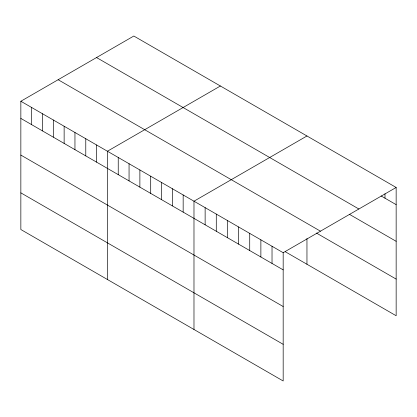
<?xml version="1.0" encoding="UTF-8"?>
<svg xmlns="http://www.w3.org/2000/svg" width="417" height="417" viewBox="0 0 417 417"><rect width="100%" height="100%" fill="white"/><g stroke="black" fill="none" stroke-linecap="round" stroke-linejoin="round"><path stroke-width="0.63" d="M20.85 101.253L283.174 252.702L283.174 380.976L20.85 229.527L20.85 101.253L133.826 36.024L396.15 187.473L396.15 315.747L285.317 251.764M220.395 86.001L107.419 151.23L107.419 279.505M306.959 135.984L193.983 201.208L193.983 329.482M283.174 252.702L396.15 187.473M381.102 195.954L396.15 204.643M96.546 57.551L358.87 209M349.326 214.27L396.15 241.307M58.13 79.725L320.454 231.174M316.435 233.061L396.15 279.082M20.85 118.418L283.174 269.867M20.85 155.082L283.174 306.531M20.85 192.857L283.174 344.312M385 193.754L385 198.205M306.959 238.524L306.959 264.258M272.025 246.265L272.025 263.429M260.875 239.827L260.875 256.992M249.726 233.39L249.726 250.56M238.581 226.952L238.581 244.122M227.432 220.52L227.432 237.685M216.282 214.083L216.282 231.247M205.133 207.645L205.133 224.81M183.162 194.963L183.162 212.128M172.341 188.713L172.341 205.878M161.52 182.464L161.52 199.634M150.699 176.219L150.699 193.384M139.877 169.969L139.877 187.139M129.056 163.725L129.056 180.889M118.235 157.475L118.235 174.64M96.598 144.98L96.598 162.145M85.777 138.736L85.777 155.901M74.956 132.486L74.956 149.651M64.135 126.242L64.135 143.406M53.313 119.992L53.313 137.157M42.492 113.747L42.492 130.912M31.671 107.497L31.671 124.662"/></g></svg>
